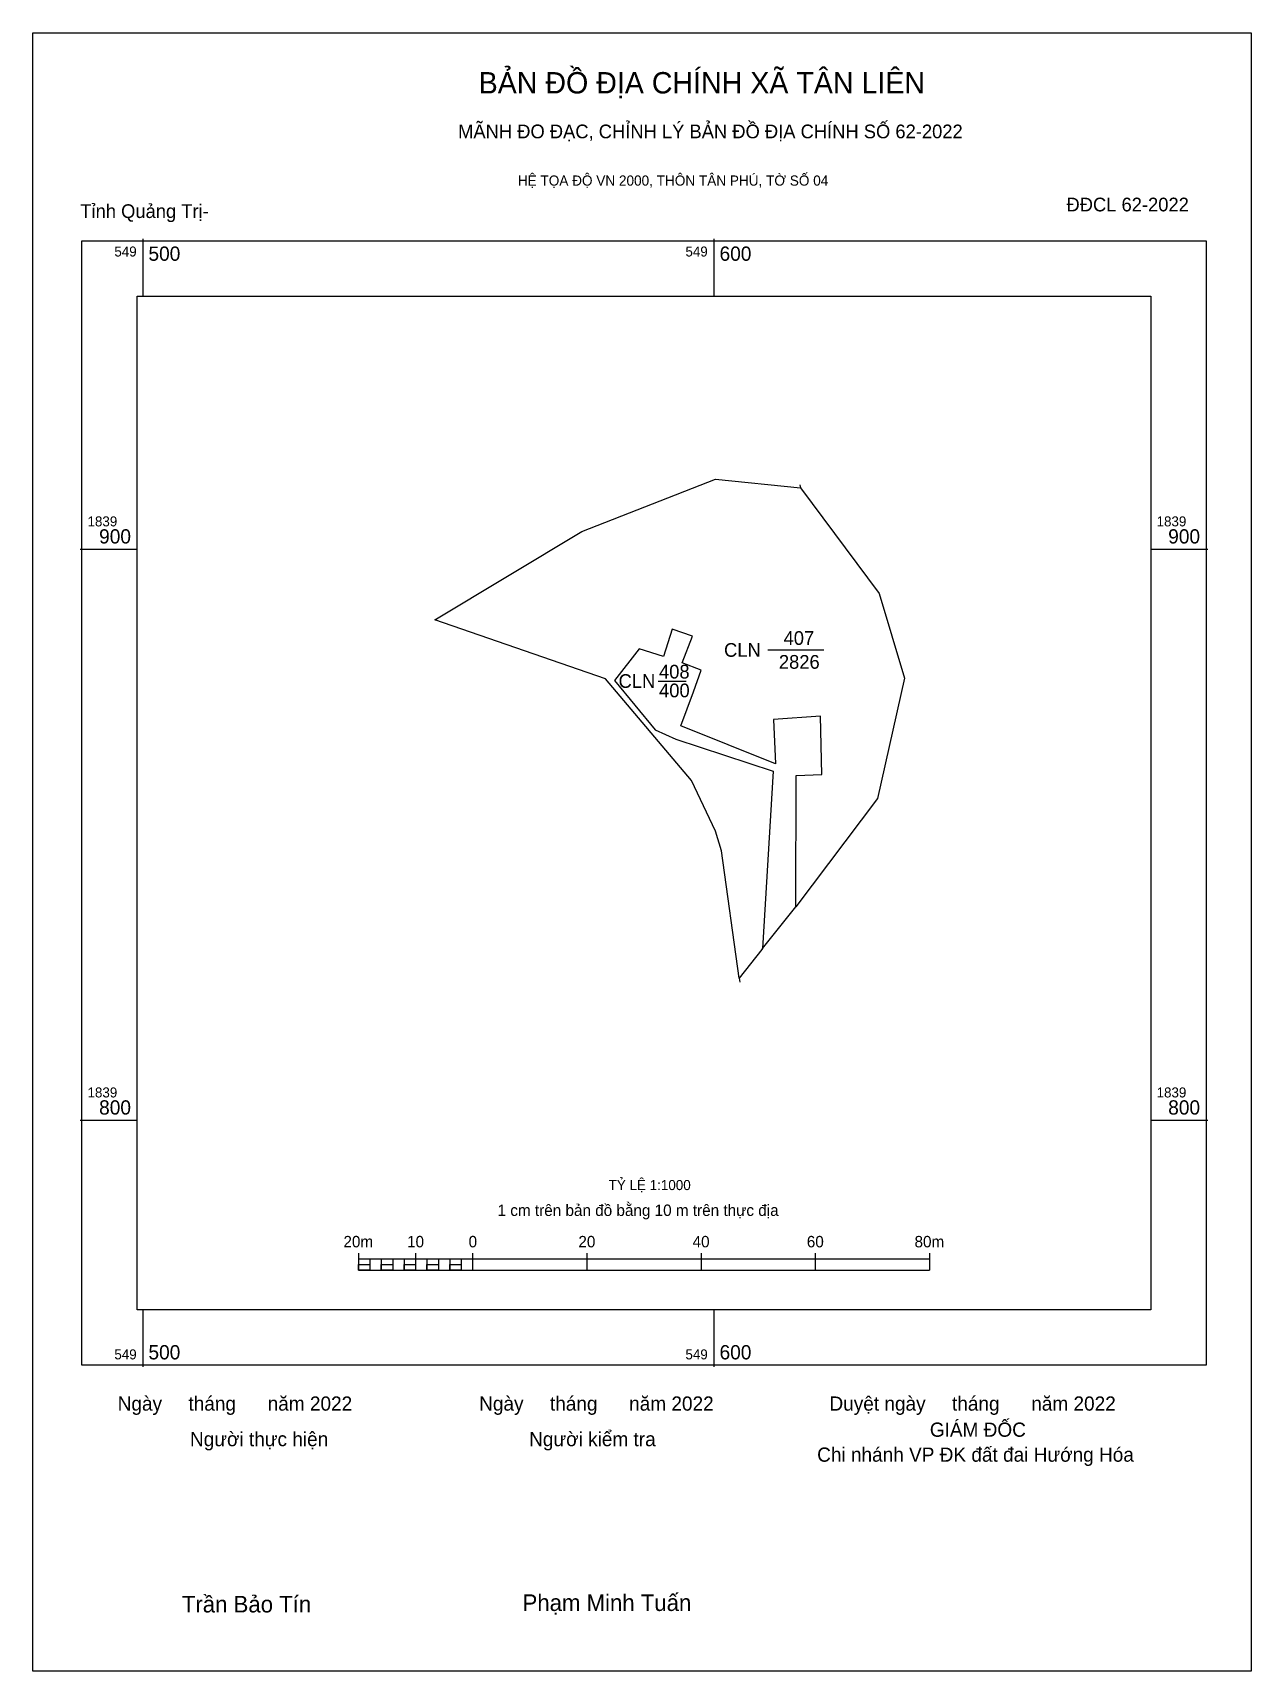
# Model space of a CAD drawing. Extents: x 549481 to 549694, y 1839704 to 1839990.
import ezdxf

# ---------------------------------------------------------------- set-up
doc = ezdxf.new("R2010")
doc.units = 0
for name, color, linetype in [('Level 10', 7, 'Continuous'), ('Level 13', 7, 'Continuous'), ('Level 15', 7, 'Continuous'), ('Level 23', 7, 'Continuous'), ('Level 27', 7, 'Continuous'), ('Level 6', 7, 'Continuous'), ('Level 62', 7, 'Continuous'), ('Level 63', 7, 'Continuous'), ('Level 9', 7, 'Continuous')]:
    doc.layers.add(name, color=color, linetype=linetype)

msp = doc.modelspace()

# ---------------------------------------------------------------- linework, layer by layer
at = {"layer": 'Level 10'}
msp.add_line((549608.55, 1839830.09), (549614.34, 1839837.36), dxfattribs=at)
msp.add_lwpolyline([(549600.29, 1839850.62), (549596.1, 1839859.53), (549581.01, 1839877.33), (549551.14, 1839887.64), (549576.86, 1839903.08), (549600.28, 1839912.27), (549615.2, 1839910.77), (549628.97, 1839892.27), (549633.4, 1839877.43), (549628.68, 1839856.33), (549614.34, 1839837.36), (549614.44, 1839860.4), (549618.92, 1839860.54), (549618.7, 1839870.74), (549610.42, 1839870.19), (549610.78, 1839862.41), (549594.24, 1839869.05), (549596.46, 1839875.03), (549597.76, 1839878.81), (549594.44, 1839880.11), (549596.26, 1839884.77), (549592.68, 1839885.98), (549591.19, 1839881.21), (549586.9, 1839882.55), (549582.63, 1839877.02), (549589.72, 1839868.38), (549593.37, 1839866.72), (549610.38, 1839861.12), (549608.55, 1839830.09), (549608.43, 1839829.93), (549604.45, 1839824.89), (549601.36, 1839847.17)], close=True, dxfattribs=at)
msp.add_lwpolyline([(549600.29, 1839850.62), (549596.1, 1839859.53), (549581.01, 1839877.33), (549551.14, 1839887.64), (549576.86, 1839903.08), (549600.28, 1839912.27), (549615.2, 1839910.77), (549628.97, 1839892.27), (549633.4, 1839877.43), (549628.68, 1839856.33), (549614.34, 1839837.36), (549614.44, 1839860.4), (549618.92, 1839860.54), (549618.7, 1839870.74), (549610.42, 1839870.19), (549610.78, 1839862.41), (549594.24, 1839869.05), (549596.46, 1839875.03), (549597.76, 1839878.81), (549594.44, 1839880.11), (549596.26, 1839884.77), (549592.68, 1839885.98), (549591.19, 1839881.21), (549586.9, 1839882.55), (549582.63, 1839877.02), (549589.72, 1839868.38), (549593.37, 1839866.72), (549610.38, 1839861.12), (549608.55, 1839830.09), (549608.43, 1839829.93), (549604.45, 1839824.89), (549601.36, 1839847.17)], close=True, dxfattribs=at)
at = {"layer": 'Level 13'}
for points in [[(549609.48, 1839882.36), (549619.27, 1839882.36)], [(549590.25, 1839876.92), (549595.14, 1839876.92)]]:
    msp.add_lwpolyline(points, dxfattribs=at)
at = {"layer": 'Level 15'}
msp.add_lwpolyline([(549480.74, 1839990.44), (549694.1, 1839990.44), (549694.1, 1839703.52), (549480.74, 1839703.52)], close=True, dxfattribs=at)
at = {"layer": 'Level 23'}
for p, q in [((549615.06, 1839911.3), (549615.2, 1839910.77)), ((549601.36, 1839847.17), (549600.29, 1839850.62)), ((549604.45, 1839824.89), (549604.55, 1839824.19))]:
    msp.add_line(p, q, dxfattribs=at)
at = {"layer": 'Level 27'}
for p, q in [((549615.2, 1839910.77), (549615.2, 1839910.78)), ((549551.14, 1839887.64), (549551.14, 1839887.65)), ((549604.45, 1839824.89), (549604.45, 1839824.88))]:
    msp.add_line(p, q, dxfattribs=at)
at = {"layer": 'Level 62'}
msp.add_lwpolyline([(549499.02, 1839944.33), (549676.53, 1839944.33), (549676.53, 1839766.82), (549499.02, 1839766.82)], close=True, dxfattribs=at)
at = {"layer": 'Level 63'}
for p, q in [((549500, 1839954.33), (549500, 1839944.33)), ((549600, 1839954.33), (549600, 1839944.33)), ((549489.02, 1839900), (549499.02, 1839900)), ((549676.53, 1839900), (549686.53, 1839900)), ((549489.02, 1839800), (549499.02, 1839800)), ((549676.53, 1839800), (549686.53, 1839800)), ((549537.77, 1839776.75), (549537.77, 1839773.75)), ((549547.77, 1839776.75), (549547.77, 1839773.75)), ((549557.77, 1839776.75), (549557.77, 1839773.75)), ((549577.77, 1839776.75), (549577.77, 1839773.75)), ((549597.77, 1839776.75), (549597.77, 1839773.75)), ((549617.77, 1839776.75), (549617.77, 1839773.75)), ((549637.77, 1839776.75), (549637.77, 1839773.75)), ((549537.77, 1839775.75), (549637.77, 1839775.75)), ((549537.77, 1839773.75), (549637.77, 1839773.75)), ((549539.77, 1839775.75), (549539.77, 1839773.75)), ((549541.77, 1839775.75), (549541.77, 1839773.75)), ((549543.77, 1839775.75), (549543.77, 1839773.75)), ((549545.77, 1839775.75), (549545.77, 1839773.75)), ((549547.77, 1839775.75), (549547.77, 1839773.75)), ((549549.77, 1839775.75), (549549.77, 1839773.75)), ((549551.77, 1839775.75), (549551.77, 1839773.75)), ((549553.77, 1839775.75), (549553.77, 1839773.75)), ((549555.77, 1839775.75), (549555.77, 1839773.75)), ((549557.77, 1839775.75), (549557.77, 1839773.75)), ((549500, 1839766.82), (549500, 1839756.82)), ((549600, 1839766.82), (549600, 1839756.82))]:
    msp.add_line(p, q, dxfattribs=at)
for points in [[(549489.33, 1839954.01), (549686.21, 1839954.01), (549686.21, 1839757.13), (549489.33, 1839757.13)], [(549537.77, 1839774.75), (549539.77, 1839774.75), (549539.77, 1839773.75), (549537.77, 1839773.75)], [(549537.77, 1839774.75), (549539.77, 1839774.75), (549539.77, 1839773.75), (549537.77, 1839773.75)], [(549541.77, 1839774.75), (549543.77, 1839774.75), (549543.77, 1839773.75), (549541.77, 1839773.75)], [(549545.77, 1839774.75), (549547.77, 1839774.75), (549547.77, 1839773.75), (549545.77, 1839773.75)], [(549549.77, 1839774.75), (549551.77, 1839774.75), (549551.77, 1839773.75), (549549.77, 1839773.75)], [(549553.77, 1839774.75), (549555.77, 1839774.75), (549555.77, 1839773.75), (549553.77, 1839773.75)]]:
    msp.add_lwpolyline(points, close=True, dxfattribs=at)

# ---------------------------------------------------------------- texts
at = {"layer": 'Level 13'}
for s, p in [('407', (549612.21, 1839883.25)), ('CLN', (549601.79, 1839881.16)), ('408', (549590.4, 1839877.36)), ('2826', (549611.39, 1839879.07)), ('CLN', (549583.32, 1839875.72)), ('400', (549590.41, 1839874.07))]:
    msp.add_text(s, height=2.402, dxfattribs=at).set_placement(p)
at = {"layer": 'Level 6'}
msp.add_text('TỶ LỆ 1:1000', height=1.7579, dxfattribs=at).set_placement((549581.58, 1839787.78))
at = {"layer": 'Level 63'}
for s, height, p in [('BẢN ĐỒ ĐỊA CHÍNH XÃ TÂN LIÊN', 3.7437, (549558.82, 1839979.81)), ('MÃNH ĐO ĐẠC, CHỈNH LÝ BẢN ĐỒ ĐỊA CHÍNH SỐ 62-2022', 2.4022, (549555.22, 1839971.96)), ('HỆ TỌA ĐỘ VN 2000, THÔN TÂN PHÚ, TỜ SỐ 04', 1.7782, (549565.68, 1839963.67)), ('549', 1.75, (549495.03, 1839951.26)), ('500', 2.5, (549501, 1839950.51)), ('549', 1.75, (549595.03, 1839951.26)), ('600', 2.5, (549601, 1839950.51)), ('1839', 1.75, (549490.33, 1839904)), ('1839', 1.75, (549677.53, 1839904)), ('900', 2.5, (549492.36, 1839901)), ('900', 2.5, (549679.56, 1839901)), ('D', 0.01, (549600.29, 1839850.62)), ('D', 0.01, (549600.29, 1839850.62)), ('D', 0.01, (549600.29, 1839850.62)), ('D', 0.01, (549600.29, 1839850.62)), ('D', 0.01, (549600.29, 1839850.62)), ('D', 0.01, (549600.29, 1839850.62)), ('D', 0.01, (549600.29, 1839850.62)), ('D', 0.01, (549600.29, 1839850.62)), ('D', 0.01, (549600.29, 1839850.62)), ('D', 0.01, (549600.29, 1839850.62)), ('D', 0.01, (549600.29, 1839850.62)), ('D', 0.01, (549600.29, 1839850.62)), ('D', 0.01, (549600.29, 1839850.62)), ('D', 0.01, (549600.29, 1839850.62)), ('D', 0.01, (549600.29, 1839850.62)), ('D', 0.01, (549600.29, 1839850.62)), ('D', 0.01, (549600.29, 1839850.62)), ('D', 0.01, (549600.29, 1839850.62)), ('D', 0.01, (549600.29, 1839850.62)), ('D', 0.01, (549600.29, 1839850.62)), ('1839', 1.75, (549490.33, 1839804)), ('1839', 1.75, (549677.53, 1839804)), ('800', 2.5, (549492.36, 1839801)), ('800', 2.5, (549679.56, 1839801)), ('1 cm trên bản đồ bằng 10 m trên thực địa', 2, (549562.13, 1839783.25)), ('20m', 2, (549535.14, 1839777.75)), ('10', 2, (549546.28, 1839777.75)), ('0', 2, (549557.06, 1839777.75)), ('20', 2, (549576.28, 1839777.75)), ('40', 2, (549596.28, 1839777.75)), ('60', 2, (549616.28, 1839777.75)), ('80m', 2, (549635.14, 1839777.75)), ('549', 1.75, (549495.03, 1839758.13)), ('500', 2.5, (549501, 1839758.13)), ('549', 1.75, (549595.03, 1839758.13)), ('600', 2.5, (549601, 1839758.13)), ('Ngày     tháng      năm 2022', 2.4883, (549495.61, 1839749.15)), ('Ngày     tháng      năm 2022', 2.4883, (549558.91, 1839749.15)), ('Duyệt ngày     tháng      năm 2022', 2.4883, (549620.25, 1839749.15)), ('GIÁM ĐỐC', 2.488, (549637.82, 1839744.58)), ('Người thực hiện', 2.4883, (549508.27, 1839742.93)), ('Người kiểm tra', 2.4883, (549567.66, 1839742.93)), ('Chi nhánh VP ĐK đất đai Hướng Hóa', 2.4883, (549618.09, 1839740.21)), ('Trần Bảo Tín', 2.9024, (549506.85, 1839713.81)), ('Phạm Minh Tuấn', 2.9024, (549566.5, 1839714.07))]:
    msp.add_text(s, height=height, dxfattribs=at).set_placement(p)
at = {"layer": 'Level 9'}
for s, p in [('Tỉnh Quảng Trị-', (549489.07, 1839958)), ('ĐĐCL 62-2022', (549661.75, 1839959.16))]:
    msp.add_text(s, height=2.4022, dxfattribs=at).set_placement(p)

doc.saveas('drawing.dxf')
